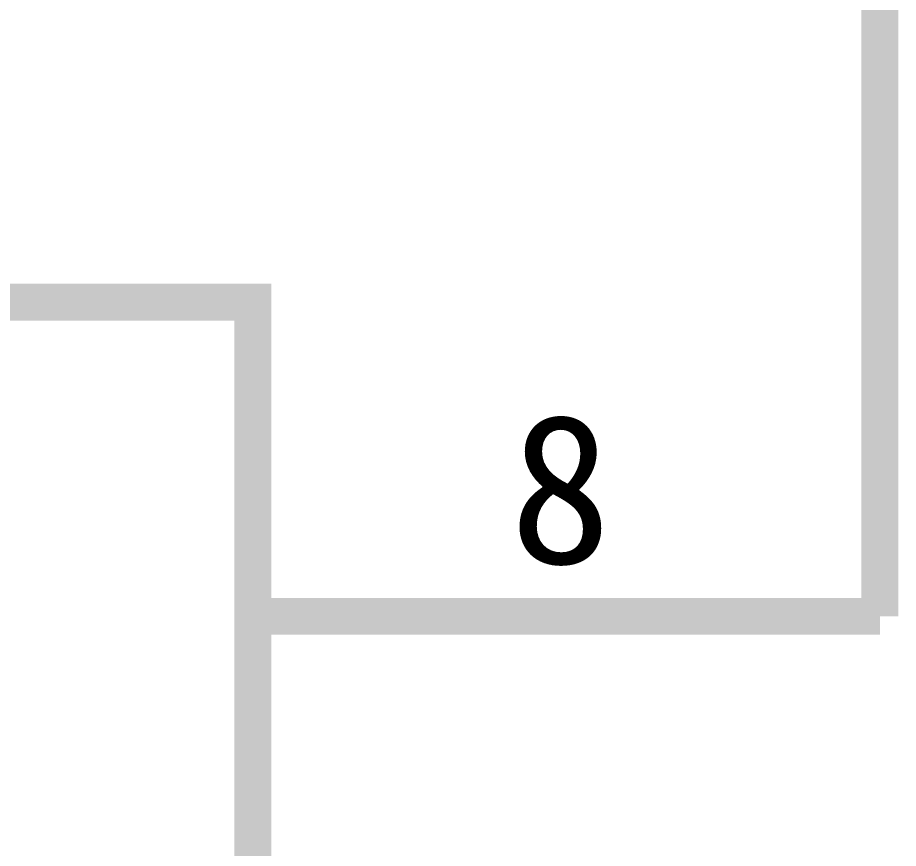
# Model space of a CAD drawing. Header units: inches. Extents: x 0 to 11.5, y 0 to 7.6.
# Drawn here: x 3.7751 to 4.0561, y 5.2757 to 5.5407 of the extents above; entities that cross this region are included whole.
import ezdxf

# ---------------------------------------------------------------- set-up
doc = ezdxf.new("R2010")
doc.units = ezdxf.units.IN
doc.header["$MEASUREMENT"] = 0
doc.layers.add('Sheet', color=255, linetype='Continuous')

msp = doc.modelspace()

# ---------------------------------------------------------------- linework, layer by layer
at = {"layer": 'Sheet'}
for points in [[(2.95041, 5.04969, 0.0118, 0.0118, 0), (2.85019, 5.04969, 0.0118, 0.0118, 0), (2.85019, 5.64972, 0.0118, 0.0118, 0), (4.0502, 5.64972, 0.0118, 0.0118, 0), (4.0502, 5.3497, 0.0118, 0.0118, 0)], [(3.85009, 5.3497, 0.0118, 0.0118, 0), (4.0502, 5.3497, 0.0118, 0.0118, 0)]]:
    msp.add_lwpolyline(points, format="xyseb", dxfattribs=at)
for points in [[(3.1502, 5.44993, 0.0118, 0.0118, 0), (3.85009, 5.44993, 0.0118, 0.0118, 0), (3.85009, 4.19991, 0.0118, 0.0118, 0), (3.1502, 4.19991, 0.0118, 0.0118, 0), (3.1502, 5.44993, 0.0118, 0.0118, 0)], [(3.1502, 5.44993, 0.0039, 0.0039, 0), (3.1502, 4.19991, 0.0039, 0.0039, 0), (3.85009, 4.19991, 0.0039, 0.0039, 0), (3.85009, 5.44993, 0.0039, 0.0039, 0), (3.1502, 5.44993, 0.0039, 0.0039, 0), (3.1502, 5.44993, 0.0039, 0.0039, 0)]]:
    msp.add_lwpolyline(points, format="xyseb", close=True, dxfattribs=at)

# ---------------------------------------------------------------- texts
msp.add_text('8', height=0.04763, dxfattribs=at).set_placement((3.93212, 5.36657))

doc.saveas('drawing.dxf')
